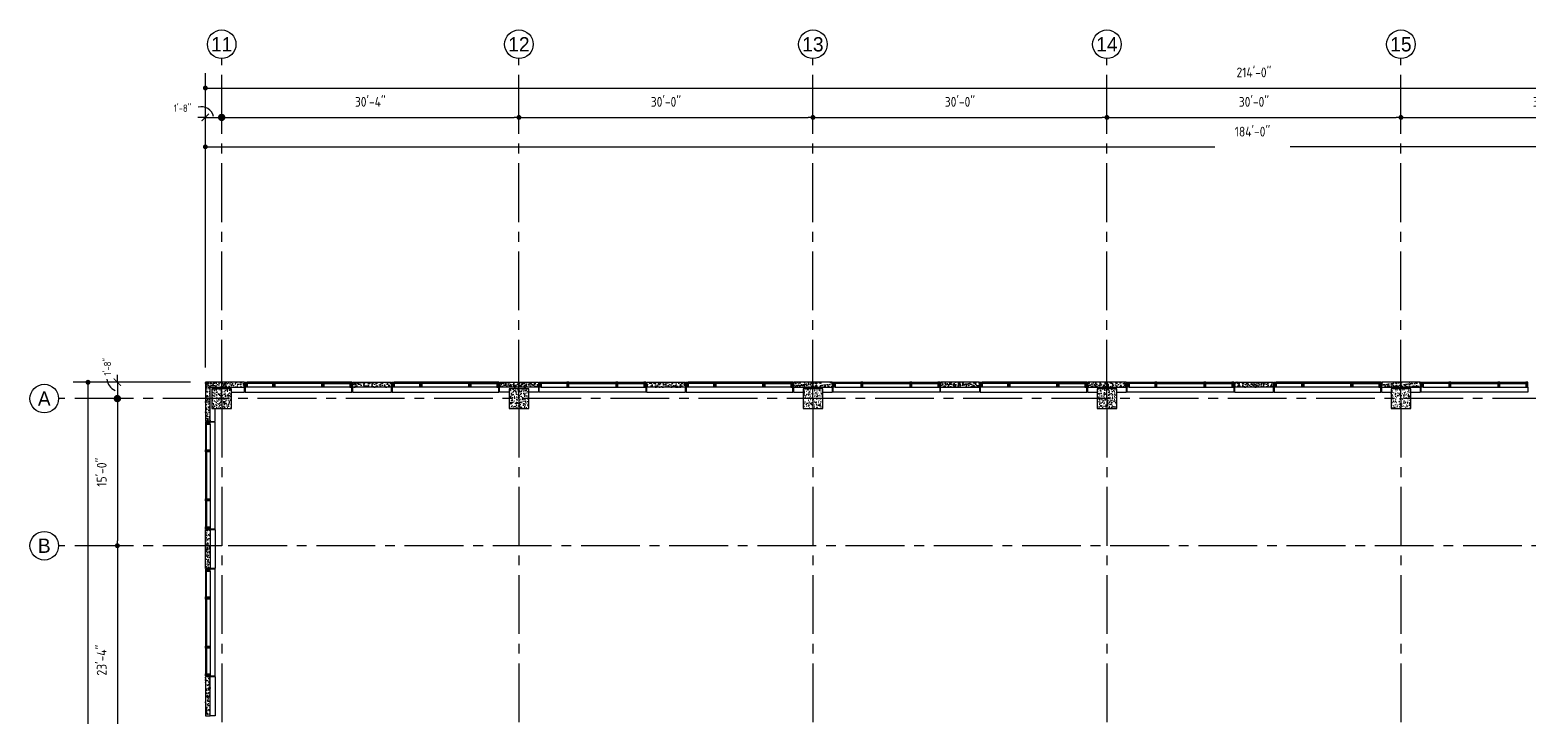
# Model space of a CAD drawing. Header units: inches. Extents: x 2920 to 9107, y 1541 to 7121.
# Drawn here: x 2920 to 4755, y 6282 to 7121 of the extents above; entities that cross this region are included whole.
import ezdxf
from ezdxf.enums import TextEntityAlignment as Align

# ---------------------------------------------------------------- set-up
doc = ezdxf.new("R2010")
doc.units = ezdxf.units.IN
doc.header["$LTSCALE"] = 96
doc.header["$MEASUREMENT"] = 0
doc.header["$PDSIZE"] = 1.5
doc.linetypes.add('CENTER2', pattern=[1.125, 0.75, -0.125, 0.125, -0.125])
doc.layers.get('0').update_dxf_attribs({"color": 60, "linetype": 'CONTINUOUS'})
doc.layers.get('DEFPOINTS').update_dxf_attribs({"linetype": 'CONTINUOUS'})
for name, color, linetype in [('A-SYMB', 4, 'CONTINUOUS'), ('A_0_BLDGRD', 35, 'CENTER2'), ('A_0_CONST', 11, 'CONTINUOUS'), ('A_0_DIMGRD', 9, 'CENTER2'), ('A_0_DIMTXT_MAIN', 4, 'CONTINUOUS'), ('A_1-7_COL', 7, 'CONTINUOUS'), ('A_1-7_COL_H', 6, 'CONTINUOUS'), ('A_1-7_CW_GLASS', 1, 'CONTINUOUS'), ('A_1-7_CW_GYP', 2, 'CONTINUOUS'), ('A_1-7_CW_MULL', 2, 'CONTINUOUS'), ('A_1-7_CW_PC', 2, 'CONTINUOUS'), ('A_1-7_CW_PC_H', 6, 'CONTINUOUS'), ('A_1-7_CW_SILL', 9, 'CONTINUOUS'), ('A_1-8_COL', 7, 'CONTINUOUS'), ('A_1-8_COL_H', 6, 'CONTINUOUS'), ('A_1-8_CW_GLASS', 1, 'CONTINUOUS'), ('A_1-8_CW_GYP', 2, 'CONTINUOUS'), ('A_1-8_CW_MULL', 2, 'CONTINUOUS'), ('A_1-8_CW_PC', 2, 'CONTINUOUS'), ('A_1-8_CW_PC_H', 6, 'CONTINUOUS'), ('A_1-8_CW_SILL', 9, 'CONTINUOUS')]:
    doc.layers.add(name, color=color, linetype=linetype)
doc.styles.add('ARCHITXT', font='architxt.shx')
doc.styles.add('C-GOTHIC', font='GOTHIC.TTF', dxfattribs={"width": 0.9})
doc.dimstyles.new('DOT', dxfattribs={"dimscale": 192, "dimtxt": 0.0625, "dimasz": 0.03125, "dimexe": 0.09375, "dimexo": 0.09375, "dimgap": 0.0625, "dimtad": 1, "dimdec": 4, "dimzin": 3, "dimdsep": 46, "dimlunit": 4, "dimtxsty": 'ARCHITXT', "dimblk1": 'DOT', "dimblk2": 'DOT', "dimsah": 1, "dimcen": 0, "dimdle": 0.125, "dimclrd": 256, "dimclre": 256, "dimclrt": 256, "dimadec": 0, "dimazin": 0, "dimtfac": 1, "dimtdec": 4, "dimtmove": 2, "dimatfit": 3, "dimfxl": 1, "dimtolj": 1, "dimtzin": 3, "dimarcsym": 0})
doc.dimstyles.new('TICKDOT', dxfattribs={"dimscale": 96, "dimtxt": 0.09375, "dimasz": 0.09375, "dimexe": 0.125, "dimexo": 0.0625, "dimgap": 0.0625, "dimtad": 1, "dimdec": 6, "dimzin": 3, "dimdsep": 46, "dimlunit": 4, "dimtxsty": 'ARCHITXT', "dimblk1": 'ARCHTICK', "dimblk2": 'DOT', "dimsah": 1, "dimcen": 0.0625, "dimdle": 0.0625, "dimclrd": 256, "dimclre": 256, "dimclrt": 256, "dimadec": 0, "dimazin": 0, "dimtfac": 1, "dimtdec": 5, "dimtmove": 2, "dimatfit": 3, "dimldrblk": 'ARCHTICK', "dimfxl": 1, "dimfrac": 2, "dimtolj": 1, "dimtzin": 3, "dimarcsym": 0})

# ---------------------------------------------------------------- blocks, each defined once
blk = doc.blocks.new('COL_1-8_24X24')
at = {"layer": 'A_1-8_COL_H'}
h = blk.add_hatch(dxfattribs=at)
h.set_pattern_fill('AR-CONC,_I', color=256, style=2)
h.set_pattern_definition([(50, (-6180, -6718.462), (7.172602, -0.6275213), [0.75, -8.25]), (355, (-6180, -6718.462), (-1.3875133, 7.5219213), [0.6, -6.6]), (100.4514, (-6179.402, -6718.5144), (5.785094, 6.8943954), [0.637402, -7.011421]), (46.1842, (-6180, -6716.462), (10.6724105, -1.65519), [1.125, -12.375]), (96.6356, (-6179.111, -6716.6), (9.346627, 9.741179), [0.956103, -10.51713]), (351.1842, (-6180, -6716.462), (9.34662, 9.741186), [0.9, -9.9]), (21, (-6179, -6716.962), (5.9690705, -4.026189), [0.75, -8.25]), (326, (-6179, -6716.962), (2.4331533, 7.2515005), [0.6, -6.6]), (71.4514, (-6178.5026, -6717.2976), (8.4022263, 3.225305), [0.637402, -7.011421]), (37.5, (-6180, -6718.462), (0.12159855, 3.32893854), [0, -6.52, 0, -6.7, 0, -6.625]), (7.5, (-6180, -6718.462), (2.6306954, 3.9441171), [0, -3.82, 0, -6.37, 0, -2.525]), (327.5, (-6182.23, -6718.462), (5.3382244, -0.2255487), [0, -2.5, 0, -7.8, 0, -10.35]), (317.5, (-6183.23, -6718.462), (5.8318617, 1.0010498), [0, -3.25, 0, -5.18, 0, -7.35])])
h.paths.add_polyline_path([(-12, -12), (12, -12), (12, 12), (-12, 12)])
at = {"layer": 'A_0_CONST'}
blk.add_point((0, 0), dxfattribs=at)
at = {"layer": 'A_1-8_COL'}
blk.add_lwpolyline([(-12, -12), (12, -12), (12, 12), (-12, 12)], close=True, dxfattribs=at)
blk = doc.blocks.new('PRE_1-8_COL1')
at = {"layer": 'A_1-8_CW_PC_H'}
h = blk.add_hatch(dxfattribs=at)
h.set_pattern_fill('AR-CONC', color=256, style=0)
h.set_pattern_definition([(50, (-5100, -6744), (7.172602, -0.6275213), [0.75, -8.25]), (355, (-5100, -6744), (-1.3875133, 7.5219213), [0.6, -6.6]), (100.4514, (-5099.402, -6744.052), (5.785094, 6.8943954), [0.637402, -7.011421]), (46.1842, (-5100, -6742), (10.6724105, -1.65519), [1.125, -12.375]), (96.6356, (-5099.111, -6742.138), (9.346627, 9.741179), [0.956103, -10.51713]), (351.1842, (-5100, -6742), (9.34662, 9.741186), [0.9, -9.9]), (21, (-5099, -6742.5), (5.9690705, -4.026189), [0.75, -8.25]), (326, (-5099, -6742.5), (2.433153, 7.2515005), [0.6, -6.6]), (71.4514, (-5098.5026, -6742.8355), (8.4022263, 3.225305), [0.637402, -7.011421]), (37.5, (-5100, -6744), (0.12159855, 3.3289385), [0, -6.52, 0, -6.7, 0, -6.625]), (7.5, (-5100, -6744), (2.6306954, 3.9441171), [0, -3.82, 0, -6.37, 0, -2.525]), (327.5, (-5102.23, -6744), (5.3382244, -0.2255487), [0, -2.5, 0, -7.8, 0, -10.35]), (317.5, (-5103.23, -6744), (5.8318617, 1.0010498), [0, -3.25, 0, -5.18, 0, -7.35])])
h.paths.add_polyline_path([(-24, -6), (24, -6), (24, 0), (-24, 0)])
at = {"layer": 'A_0_CONST'}
blk.add_line((0, 0), (0, -6), dxfattribs=at)
at = {"layer": 'A_1-8_CW_PC'}
blk.add_lwpolyline([(-24, -6), (24, -6), (24, 0), (-24, 0)], close=True, dxfattribs=at)
blk = doc.blocks.new('MUL_1-8_EX2')
at = {"layer": 'A_0_CONST'}
blk.add_line((0, 0), (0, -6), dxfattribs=at)
at = {"layer": 'A_1-8_CW_MULL'}
blk.add_lwpolyline([(-1.25, -6), (-1.25, 0), (1.25, 0), (1.25, -0.5), (0.5, -0.5), (0.5, -1.5), (1.25, -1.5), (1.25, -6)], close=True, dxfattribs=at)
blk = doc.blocks.new('MUL_1-8_EX1')
at = {"layer": 'A_0_CONST'}
blk.add_line((0, 0), (0, -6), dxfattribs=at)
at = {"layer": 'A_1-8_CW_MULL'}
blk.add_lwpolyline([(0.5, -1.5), (1.25, -1.5), (1.25, -6), (-1.25, -6), (-1.25, -1.5), (-0.5, -1.5), (-0.5, -0.5), (-1.25, -0.5), (-1.25, 0), (1.25, 0), (1.25, -0.5), (0.5, -0.5)], close=True, dxfattribs=at)
blk = doc.blocks.new('PRE_1-7_COL1')
at = {"layer": 'A_1-7_CW_PC_H'}
h = blk.add_hatch(dxfattribs=at)
h.set_pattern_fill('AR-CONC', color=256, style=0)
h.set_pattern_definition([(50, (-5100, -6744), (7.172602, -0.6275213), [0.75, -8.25]), (355, (-5100, -6744), (-1.3875133, 7.5219213), [0.6, -6.6]), (100.4514, (-5099.402, -6744.052), (5.785094, 6.8943954), [0.637402, -7.011421]), (46.1842, (-5100, -6742), (10.6724105, -1.65519), [1.125, -12.375]), (96.6356, (-5099.111, -6742.138), (9.346627, 9.741179), [0.956103, -10.51713]), (351.1842, (-5100, -6742), (9.34662, 9.741186), [0.9, -9.9]), (21, (-5099, -6742.5), (5.9690705, -4.026189), [0.75, -8.25]), (326, (-5099, -6742.5), (2.433153, 7.2515005), [0.6, -6.6]), (71.4514, (-5098.5026, -6742.8355), (8.4022263, 3.225305), [0.637402, -7.011421]), (37.5, (-5100, -6744), (0.12159855, 3.3289385), [0, -6.52, 0, -6.7, 0, -6.625]), (7.5, (-5100, -6744), (2.6306954, 3.9441171), [0, -3.82, 0, -6.37, 0, -2.525]), (327.5, (-5102.23, -6744), (5.3382244, -0.2255487), [0, -2.5, 0, -7.8, 0, -10.35]), (317.5, (-5103.23, -6744), (5.8318617, 1.0010498), [0, -3.25, 0, -5.18, 0, -7.35])])
h.paths.add_polyline_path([(-24, -6), (24, -6), (24, 0), (-24, 0)])
at = {"layer": 'A_0_CONST'}
blk.add_line((0, 0), (0, -6), dxfattribs=at)
at = {"layer": 'A_1-7_CW_PC'}
blk.add_lwpolyline([(-24, -6), (24, -6), (24, 0), (-24, 0)], close=True, dxfattribs=at)
blk = doc.blocks.new('MUL_1-7_EX2')
at = {"layer": 'A_0_CONST'}
blk.add_line((0, 0), (0, -6), dxfattribs=at)
at = {"layer": 'A_1-7_CW_MULL'}
blk.add_lwpolyline([(-1.25, -6), (-1.25, 0), (1.25, 0), (1.25, -0.5), (0.5, -0.5), (0.5, -1.5), (1.25, -1.5), (1.25, -6)], close=True, dxfattribs=at)
blk = doc.blocks.new('MUL_1-7_EX1')
at = {"layer": 'A_0_CONST'}
blk.add_line((0, 0), (0, -6), dxfattribs=at)
at = {"layer": 'A_1-7_CW_MULL'}
blk.add_lwpolyline([(-0.5, -1.5), (-1.25, -1.5), (-1.25, -6), (1.25, -6), (1.25, -1.5), (0.5, -1.5), (0.5, -0.5), (1.25, -0.5), (1.25, 0), (-1.25, 0), (-1.25, -0.5), (-0.5, -0.5)], close=True, dxfattribs=at)
blk = doc.blocks.new('PRE_1-7_COL2')
at = {"layer": 'A_1-7_CW_PC_H'}
h = blk.add_hatch(dxfattribs=at)
h.set_pattern_fill('AR-CONC', color=256, angle=90, style=0)
h.set_pattern_definition([(140, (-4476, -6744), (0.6275213, 7.172602), [0.75, -8.25]), (85, (-4476, -6744), (-7.5219213, -1.3875133), [0.6, -6.6]), (190.4514, (-4475.948, -6743.402), (-6.8943954, 5.785094), [0.637402, -7.011421]), (136.1842, (-4478, -6744), (1.65519, 10.6724105), [1.125, -12.375]), (186.6356, (-4477.862, -6743.111), (-9.741179, 9.346627), [0.956103, -10.51713]), (81.1842, (-4478, -6744), (-9.741186, 9.34662), [0.9, -9.9]), (111, (-4477.5, -6743), (4.026189, 5.9690705), [0.75, -8.25]), (56, (-4477.5, -6743), (-7.2515005, 2.433153), [0.6, -6.6]), (161.4514, (-4477.1645, -6742.5026), (-3.225305, 8.402226), [0.637402, -7.011421]), (127.5, (-4476, -6744), (-3.3289385, 0.12159855), [0, -6.52, 0, -6.7, 0, -6.625]), (97.5, (-4476, -6744), (-3.9441171, 2.6306954), [0, -3.82, 0, -6.37, 0, -2.525]), (57.5, (-4476, -6746.23), (0.2255487, 5.3382244), [0, -2.5, 0, -7.8, 0, -10.35]), (47.5, (-4476, -6747.23), (-1.0010498, 5.8318617), [0, -3.25, 0, -5.18, 0, -7.35])])
h.paths.add_polyline_path([(6, -48), (6, -6), (48, -6), (48, 0), (0, 0), (0, -48)])
at = {"layer": 'A_0_CONST'}
for p, q in [((6, -6), (0, 0)), ((24, 0), (24, -6)), ((0, -24), (6, -24))]:
    blk.add_line(p, q, dxfattribs=at)
at = {"layer": 'A_1-7_CW_PC'}
blk.add_lwpolyline([(6, -48), (6, -6), (48, -6), (48, 0), (0, 0), (0, -48)], close=True, dxfattribs=at)
blk = doc.blocks.new('COL_1-7_24X24')
at = {"layer": 'A_1-7_COL_H'}
h = blk.add_hatch(dxfattribs=at)
h.set_pattern_fill('AR-CONC,_I', color=256, style=2)
h.set_pattern_definition([(130, (6180, -6718.462), (-7.172602, -0.6275213), [0.75, -8.25]), (185, (6180, -6718.462), (1.3875133, 7.5219213), [0.6, -6.6]), (79.5486, (6179.402, -6718.5144), (-5.785094, 6.8943954), [0.637402, -7.011421]), (133.8158, (6180, -6716.462), (-10.6724105, -1.65519), [1.125, -12.375]), (83.3644, (6179.111, -6716.6), (-9.346627, 9.741179), [0.956103, -10.51713]), (188.8158, (6180, -6716.462), (-9.34662, 9.741186), [0.9, -9.9]), (159, (6179, -6716.962), (-5.9690705, -4.026189), [0.75, -8.25]), (214, (6179, -6716.962), (-2.4331533, 7.2515005), [0.6, -6.6]), (108.5486, (6178.5026, -6717.2976), (-8.4022263, 3.225305), [0.637402, -7.011421]), (142.5, (6180, -6718.462), (-0.12159855, 3.32893854), [0, -6.52, 0, -6.7, 0, -6.625]), (172.5, (6180, -6718.462), (-2.6306954, 3.9441171), [0, -3.82, 0, -6.37, 0, -2.525]), (212.5, (6182.23, -6718.462), (-5.3382244, -0.2255487), [0, -2.5, 0, -7.8, 0, -10.35]), (222.5, (6183.23, -6718.462), (-5.8318617, 1.0010498), [0, -3.25, 0, -5.18, 0, -7.35])])
h.paths.add_polyline_path([(12, -12), (-12, -12), (-12, 12), (12, 12)])
at = {"layer": 'A_0_CONST'}
blk.add_point((0, 0), dxfattribs=at)
at = {"layer": 'A_1-7_COL'}
blk.add_lwpolyline([(12, -12), (-12, -12), (-12, 12), (12, 12)], close=True, dxfattribs=at)
blk = doc.blocks.new('Col_No')
at = {"linetype": 'Continuous'}
blk.add_circle((0, 0.125), 0.125, dxfattribs=at)
at = {"color": 4, "style": 'C-GOTHIC'}
blk.add_attdef('GRIDNO', text='', height=0.125, dxfattribs=at).set_placement((0, 0.125), align=Align.MIDDLE_CENTER)
blk = doc.blocks.new('_DOT')
at = {"color": 0, "linetype": 'ByBlock'}
blk.add_line((-0.5, 0), (-1, 0), dxfattribs=at)
at = {"color": 0, "linetype": 'ByBlock', "const_width": 0.5}
blk.add_lwpolyline([(-0.25, 0, 1), (0.25, 0, 1)], format="xyb", close=True, dxfattribs=at)
blk = doc.blocks.new('*D39')
at = {"layer": 'A_0_DIMTXT_MAIN', "lineweight": -2, "transparency": 16777216}
blk.add_line((3027.3, 6664), (3027.3, 6496), dxfattribs=at)
at = {"layer": 'DEFPOINTS', "color": 0, "transparency": 16777216}
for p in [(3027.3, 6670), (3027.3, 6490), (3027.3, 6490)]:
    blk.add_point(p, dxfattribs=at)
at = {"layer": 'A_0_DIMTXT_MAIN', "lineweight": -2, "transparency": 16777216, "xscale": 6, "yscale": 6, "zscale": 6}
for p, rotation in [((3027.3, 6670), 90), ((3027.3, 6490), 270)]:
    blk.add_blockref('_DOT', p, dxfattribs=dict(at, rotation=rotation))
at = {"layer": 'A_0_DIMTXT_MAIN', "transparency": 16777216, "insert": (3008.1, 6580), "char_height": 12, "attachment_point": 5, "rotation": 90, "style": 'ARCHITXT'}
blk.add_mtext('\\A1;15\'-0"', dxfattribs=at)
blk = doc.blocks.new('*D40')
at = {"layer": 'A_0_DIMTXT_MAIN', "lineweight": -2, "transparency": 16777216}
blk.add_line((3027.3, 6484), (3027.3, 6216), dxfattribs=at)
at = {"layer": 'DEFPOINTS', "color": 0, "transparency": 16777216}
for p in [(3027.3, 6490), (3027.3, 6210), (3027.3, 6210)]:
    blk.add_point(p, dxfattribs=at)
at = {"layer": 'A_0_DIMTXT_MAIN', "lineweight": -2, "transparency": 16777216, "xscale": 6, "yscale": 6, "zscale": 6}
for p, rotation in [((3027.3, 6490), 90), ((3027.3, 6210), 270)]:
    blk.add_blockref('_DOT', p, dxfattribs=dict(at, rotation=rotation))
at = {"layer": 'A_0_DIMTXT_MAIN', "transparency": 16777216, "insert": (3008.1, 6350), "char_height": 12, "attachment_point": 5, "rotation": 90, "style": 'ARCHITXT'}
blk.add_mtext('\\A1;23\'-4"', dxfattribs=at)
blk = doc.blocks.new('*D42')
at = {"layer": 'A_0_DIMTXT_MAIN', "lineweight": -2, "transparency": 16777216}
for p, q in [((3117, 6690), (2973.3, 6690)), ((2991.3, 6684), (2991.3, 5316)), ((3117, 5310), (2973.3, 5310))]:
    blk.add_line(p, q, dxfattribs=at)
at = {"layer": 'DEFPOINTS', "color": 0, "transparency": 16777216}
for p in [(3135, 6690), (2991.3, 5310), (3135, 5310)]:
    blk.add_point(p, dxfattribs=at)
at = {"layer": 'A_0_DIMTXT_MAIN', "lineweight": -2, "transparency": 16777216, "xscale": 6, "yscale": 6, "zscale": 6}
for p, rotation in [((2991.3, 6690), 90), ((2991.3, 5310), 270)]:
    blk.add_blockref('_DOT', p, dxfattribs=dict(at, rotation=rotation))
at = {"layer": 'A_0_DIMTXT_MAIN', "transparency": 16777216, "insert": (2972.1, 6000), "char_height": 12, "attachment_point": 5, "rotation": 90, "style": 'ARCHITXT'}
blk.add_mtext('\\A1;115\'-0"', dxfattribs=at)
blk = doc.blocks.new('_ARCHTICK')
at = {"color": 0, "linetype": 'ByBlock', "const_width": 0.15}
blk.add_lwpolyline([(-0.5, -0.5), (0.5, 0.5)], dxfattribs=at)
blk = doc.blocks.new('*D43')
at = {"layer": 'A_0_DIMTXT_MAIN', "lineweight": -2, "transparency": 16777216}
for p, q in [((3135, 7020), (3135, 7026)), ((3155, 7020), (3155, 7026)), ((3135, 7014), (3126, 7014)), ((3135, 7014), (3155, 7014)), ((3164, 7014), (3173, 7014))]:
    blk.add_line(p, q, dxfattribs=at)
at = {"layer": 'DEFPOINTS', "color": 0, "transparency": 16777216}
for p in [(3135, 7014), (3155, 7014), (3155, 7014)]:
    blk.add_point(p, dxfattribs=at)
at = {"layer": 'A_0_DIMTXT_MAIN', "lineweight": -2, "transparency": 16777216, "xscale": 9, "yscale": 9, "zscale": 9}
blk.add_blockref('_ARCHTICK', (3135, 7014), dxfattribs=at)
at = {"layer": 'A_0_DIMTXT_MAIN', "lineweight": -2, "transparency": 16777216, "xscale": 9, "yscale": 9, "zscale": 9, "rotation": 180}
blk.add_blockref('_DOT', (3155, 7014), dxfattribs=at)
at = {"layer": 'A_0_DIMTXT_MAIN', "transparency": 16777216, "insert": (3107, 7025.3), "char_height": 9, "attachment_point": 5, "style": 'ARCHITXT'}
blk.add_mtext('\\A1;1\'-8"', dxfattribs=at)
blk = doc.blocks.new('*D44')
at = {"layer": 'A_0_DIMTXT_MAIN', "lineweight": -2, "transparency": 16777216}
blk.add_line((3885, 7014), (4233, 7014), dxfattribs=at)
at = {"layer": 'DEFPOINTS', "color": 0, "transparency": 16777216}
for p in [(3879, 7014), (4239, 7014), (4239, 7014)]:
    blk.add_point(p, dxfattribs=at)
at = {"layer": 'A_0_DIMTXT_MAIN', "lineweight": -2, "transparency": 16777216, "xscale": 6, "yscale": 6, "zscale": 6, "rotation": 180}
blk.add_blockref('_DOT', (3879, 7014), dxfattribs=at)
at = {"layer": 'A_0_DIMTXT_MAIN', "lineweight": -2, "transparency": 16777216, "xscale": 6, "yscale": 6, "zscale": 6}
blk.add_blockref('_DOT', (4239, 7014), dxfattribs=at)
at = {"layer": 'A_0_DIMTXT_MAIN', "transparency": 16777216, "insert": (4059, 7033.1), "char_height": 12, "attachment_point": 5, "style": 'ARCHITXT'}
blk.add_mtext('\\A1;30\'-0"', dxfattribs=at)
blk = doc.blocks.new('*D45')
at = {"layer": 'A_0_DIMTXT_MAIN', "lineweight": -2, "transparency": 16777216}
blk.add_line((3525, 7014), (3873, 7014), dxfattribs=at)
at = {"layer": 'DEFPOINTS', "color": 0, "transparency": 16777216}
for p in [(3519, 7014), (3879, 7014), (3879, 7014)]:
    blk.add_point(p, dxfattribs=at)
at = {"layer": 'A_0_DIMTXT_MAIN', "lineweight": -2, "transparency": 16777216, "xscale": 6, "yscale": 6, "zscale": 6, "rotation": 180}
blk.add_blockref('_DOT', (3519, 7014), dxfattribs=at)
at = {"layer": 'A_0_DIMTXT_MAIN', "lineweight": -2, "transparency": 16777216, "xscale": 6, "yscale": 6, "zscale": 6}
blk.add_blockref('_DOT', (3879, 7014), dxfattribs=at)
at = {"layer": 'A_0_DIMTXT_MAIN', "transparency": 16777216, "insert": (3699, 7033.1), "char_height": 12, "attachment_point": 5, "style": 'ARCHITXT'}
blk.add_mtext('\\A1;30\'-0"', dxfattribs=at)
blk = doc.blocks.new('*D46')
at = {"layer": 'A_0_DIMTXT_MAIN', "lineweight": -2, "transparency": 16777216}
blk.add_line((4605, 7014), (4953, 7014), dxfattribs=at)
at = {"layer": 'DEFPOINTS', "color": 0, "transparency": 16777216}
for p in [(4599, 7014), (4959, 7014), (4959, 7014)]:
    blk.add_point(p, dxfattribs=at)
at = {"layer": 'A_0_DIMTXT_MAIN', "lineweight": -2, "transparency": 16777216, "xscale": 6, "yscale": 6, "zscale": 6, "rotation": 180}
blk.add_blockref('_DOT', (4599, 7014), dxfattribs=at)
at = {"layer": 'A_0_DIMTXT_MAIN', "lineweight": -2, "transparency": 16777216, "xscale": 6, "yscale": 6, "zscale": 6}
blk.add_blockref('_DOT', (4959, 7014), dxfattribs=at)
at = {"layer": 'A_0_DIMTXT_MAIN', "transparency": 16777216, "insert": (4779, 7033.1), "char_height": 12, "attachment_point": 5, "style": 'ARCHITXT'}
blk.add_mtext('\\A1;30\'-0"', dxfattribs=at)
blk = doc.blocks.new('*D51')
at = {"layer": 'A_0_DIMTXT_MAIN', "lineweight": -2, "transparency": 16777216}
blk.add_line((4245, 7014), (4593, 7014), dxfattribs=at)
at = {"layer": 'DEFPOINTS', "color": 0, "transparency": 16777216}
for p in [(4239, 7014), (4599, 7014), (4599, 7014)]:
    blk.add_point(p, dxfattribs=at)
at = {"layer": 'A_0_DIMTXT_MAIN', "lineweight": -2, "transparency": 16777216, "xscale": 6, "yscale": 6, "zscale": 6, "rotation": 180}
blk.add_blockref('_DOT', (4239, 7014), dxfattribs=at)
at = {"layer": 'A_0_DIMTXT_MAIN', "lineweight": -2, "transparency": 16777216, "xscale": 6, "yscale": 6, "zscale": 6}
blk.add_blockref('_DOT', (4599, 7014), dxfattribs=at)
at = {"layer": 'A_0_DIMTXT_MAIN', "transparency": 16777216, "insert": (4419, 7033.1), "char_height": 12, "attachment_point": 5, "style": 'ARCHITXT'}
blk.add_mtext('\\A1;30\'-0"', dxfattribs=at)
blk = doc.blocks.new('*D52')
at = {"layer": 'A_0_DIMTXT_MAIN', "lineweight": -2, "transparency": 16777216}
blk.add_line((3161, 7014), (3513, 7014), dxfattribs=at)
at = {"layer": 'DEFPOINTS', "color": 0, "transparency": 16777216}
for p in [(3155, 7014), (3519, 7014), (3519, 7014)]:
    blk.add_point(p, dxfattribs=at)
at = {"layer": 'A_0_DIMTXT_MAIN', "lineweight": -2, "transparency": 16777216, "xscale": 6, "yscale": 6, "zscale": 6, "rotation": 180}
blk.add_blockref('_DOT', (3155, 7014), dxfattribs=at)
at = {"layer": 'A_0_DIMTXT_MAIN', "lineweight": -2, "transparency": 16777216, "xscale": 6, "yscale": 6, "zscale": 6}
blk.add_blockref('_DOT', (3519, 7014), dxfattribs=at)
at = {"layer": 'A_0_DIMTXT_MAIN', "transparency": 16777216, "insert": (3337, 7033.1), "char_height": 12, "attachment_point": 5, "style": 'ARCHITXT'}
blk.add_mtext('\\A1;30\'-4"', dxfattribs=at)
blk = doc.blocks.new('*D53')
at = {"layer": 'A_0_DIMTXT_MAIN', "lineweight": -2, "transparency": 16777216}
for p, q in [((5343, 6708), (5343, 6996)), ((3141, 6978), (4371.2, 6978)), ((5337, 6978), (4463.2, 6978))]:
    blk.add_line(p, q, dxfattribs=at)
at = {"layer": 'DEFPOINTS', "color": 0, "transparency": 16777216}
for p in [(3135, 6978), (5343, 6978), (5343, 6690)]:
    blk.add_point(p, dxfattribs=at)
at = {"layer": 'A_0_DIMTXT_MAIN', "lineweight": -2, "transparency": 16777216, "xscale": 6, "yscale": 6, "zscale": 6, "rotation": 180}
blk.add_blockref('_DOT', (3135, 6978), dxfattribs=at)
at = {"layer": 'A_0_DIMTXT_MAIN', "lineweight": -2, "transparency": 16777216, "xscale": 6, "yscale": 6, "zscale": 6}
blk.add_blockref('_DOT', (5343, 6978), dxfattribs=at)
at = {"layer": 'A_0_DIMTXT_MAIN', "transparency": 16777216, "insert": (4417.2, 6996.6), "char_height": 12, "attachment_point": 5, "style": 'ARCHITXT'}
blk.add_mtext('\\A1;184\'-0"', dxfattribs=at)
blk = doc.blocks.new('*D57')
at = {"layer": 'A_0_DIMTXT_MAIN', "lineweight": -2, "transparency": 16777216}
for p, q in [((3135, 6708), (3135, 7068)), ((5703, 6348), (5703, 7068)), ((3141, 7050), (5697, 7050))]:
    blk.add_line(p, q, dxfattribs=at)
at = {"layer": 'DEFPOINTS', "color": 0, "transparency": 16777216}
for p in [(5703, 7050), (3135, 6690), (5703, 6330)]:
    blk.add_point(p, dxfattribs=at)
at = {"layer": 'A_0_DIMTXT_MAIN', "lineweight": -2, "transparency": 16777216, "xscale": 6, "yscale": 6, "zscale": 6, "rotation": 180}
blk.add_blockref('_DOT', (3135, 7050), dxfattribs=at)
at = {"layer": 'A_0_DIMTXT_MAIN', "lineweight": -2, "transparency": 16777216, "xscale": 6, "yscale": 6, "zscale": 6}
blk.add_blockref('_DOT', (5703, 7050), dxfattribs=at)
at = {"layer": 'A_0_DIMTXT_MAIN', "transparency": 16777216, "insert": (4419, 7069.1), "char_height": 12, "attachment_point": 5, "style": 'ARCHITXT'}
blk.add_mtext('\\A1;214\'-0"', dxfattribs=at)
blk = doc.blocks.new('*D58')
at = {"layer": 'A_0_DIMTXT_MAIN', "lineweight": -2, "transparency": 16777216}
for p, q in [((3027.3, 6690), (3027.3, 6699)), ((3021.3, 6690), (3015.3, 6690)), ((3027.3, 6690), (3027.3, 6670)), ((3021.3, 6670), (3015.3, 6670)), ((3027.3, 6661), (3027.3, 6652))]:
    blk.add_line(p, q, dxfattribs=at)
at = {"layer": 'DEFPOINTS', "color": 0, "transparency": 16777216}
for p in [(3027.3, 6690), (3027.3, 6670), (3027.3, 6670)]:
    blk.add_point(p, dxfattribs=at)
at = {"layer": 'A_0_DIMTXT_MAIN', "lineweight": -2, "transparency": 16777216, "xscale": 9, "yscale": 9, "zscale": 9}
for name, p, rotation in [('_ARCHTICK', (3027.3, 6690), 270), ('_DOT', (3027.3, 6670), 90)]:
    blk.add_blockref(name, p, dxfattribs=dict(at, rotation=rotation))
at = {"layer": 'A_0_DIMTXT_MAIN', "transparency": 16777216, "insert": (3015.2, 6708.9), "char_height": 9, "attachment_point": 5, "rotation": 90, "style": 'ARCHITXT'}
blk.add_mtext('\\A1;1\'-8"', dxfattribs=at)

msp = doc.modelspace()

# ---------------------------------------------------------------- linework, layer by layer
at = {"layer": 'A_0_BLDGRD'}
for p, q in [((5323, 6670), (3155, 6670)), ((3155, 6670), (3155, 5330)), ((3519, 6670), (3519, 5330)), ((3879, 6670), (3879, 5330)), ((3879.0120147, 6670), (3879.0120147, 5330)), ((4239, 6670), (4239, 5330)), ((4599, 6670), (4599, 5330)), ((5503, 6490), (3155, 6490))]:
    msp.add_line(p, q, dxfattribs=at)
at = {"layer": 'A_0_DIMGRD'}
for p, q in [((3155, 6670), (3155, 7086)), ((3519, 6670), (3519, 7086)), ((3879, 6670), (3879, 7086)), ((4239, 6670), (4239, 7086)), ((4599, 6670), (4599, 7086)), ((3155, 6670), (2955.254168, 6670)), ((3155, 6490), (2955.254168, 6490))]:
    msp.add_line(p, q, dxfattribs=at)
at = {"layer": 'A_0_DIMTXT_MAIN'}
for centre, radius, start, end in [((3130.3472662, 7011.7260032), 15.1882271, 13.6587922818, 105.0474863029), ((3031.0332809, 6695.3728985), 16.6951977, 185.1375171778, 247.0429699648)]:
    msp.add_arc(centre, radius, start, end, dxfattribs=at)
at = {"layer": 'A_1-7_CW_GLASS'}
for p, q in [((3186.25, 6689.5), (3217.75, 6689.5)), ((3217.75, 6688.5), (3186.25, 6688.5)), ((3277.75, 6689.5), (3220.25, 6689.5)), ((3277.75, 6688.5), (3220.25, 6688.5)), ((3311.75, 6689.5), (3280.25, 6689.5)), ((3280.25, 6688.5), (3311.75, 6688.5)), ((3366.25, 6689.5), (3397.75, 6689.5)), ((3397.75, 6688.5), (3366.25, 6688.5)), ((3457.75, 6689.5), (3400.25, 6689.5)), ((3457.75, 6688.5), (3400.25, 6688.5)), ((3491.75, 6689.5), (3460.25, 6689.5)), ((3460.25, 6688.5), (3491.75, 6688.5)), ((3135.5, 6638.75), (3135.5, 6607.25)), ((3136.5, 6607.25), (3136.5, 6638.75)), ((3135.5, 6604.75), (3135.5, 6547.25)), ((3136.5, 6604.75), (3136.5, 6547.25)), ((3135.5, 6513.25), (3135.5, 6544.75)), ((3136.5, 6544.75), (3136.5, 6513.25))]:
    msp.add_line(p, q, dxfattribs=at)
at = {"layer": 'A_1-7_CW_GYP'}
for points in [[(3167, 6678), (3183, 6678), (3183, 6684)], [(3315, 6684), (3315, 6678), (3363, 6678), (3363, 6684)], [(3507, 6678), (3495, 6678), (3495, 6684)], [(3543, 6684), (3543, 6678), (3531, 6678)], [(3141, 6642), (3147, 6642), (3147, 6658)], [(3141, 6510), (3147, 6510), (3147, 6462), (3141, 6462)]]:
    msp.add_lwpolyline(points, dxfattribs=at)
at = {"layer": 'A_1-7_CW_SILL'}
for p, q in [((3311.75, 6690), (3186.25, 6690)), ((3311.75, 6684), (3186.25, 6684)), ((3491.75, 6690), (3366.25, 6690)), ((3491.75, 6684), (3366.25, 6684)), ((3135, 6638.75), (3135, 6513.25)), ((3141, 6638.75), (3141, 6513.25))]:
    msp.add_line(p, q, dxfattribs=at)
for points in [[(3183.75, 6684), (3183.75, 6678), (3314.25, 6678), (3314.25, 6684)], [(3363.75, 6684), (3363.75, 6678), (3494.25, 6678), (3494.25, 6684)], [(3141, 6510.75), (3147, 6510.75), (3147, 6641.25), (3141, 6641.25)]]:
    msp.add_lwpolyline(points, dxfattribs=at)
at = {"layer": 'A_1-8_CW_GLASS'}
for p, q in [((3546.25, 6689.5), (3577.75, 6689.5)), ((3577.75, 6688.5), (3546.25, 6688.5)), ((3580.25, 6689.5), (3637.75, 6689.5)), ((3580.25, 6688.5), (3637.75, 6688.5)), ((3671.75, 6689.5), (3640.25, 6689.5)), ((3640.25, 6688.5), (3671.75, 6688.5)), ((3726.25, 6689.5), (3757.75, 6689.5)), ((3757.75, 6688.5), (3726.25, 6688.5)), ((3817.75, 6689.5), (3760.25, 6689.5)), ((3817.75, 6688.5), (3760.25, 6688.5)), ((3851.75, 6689.5), (3820.25, 6689.5)), ((3820.25, 6688.5), (3851.75, 6688.5)), ((3906.25, 6689.5), (3937.75, 6689.5)), ((3937.75, 6688.5), (3906.25, 6688.5)), ((3940.25, 6689.5), (3997.75, 6689.5)), ((3940.25, 6688.5), (3997.75, 6688.5)), ((4031.75, 6689.5), (4000.25, 6689.5)), ((4000.25, 6688.5), (4031.75, 6688.5)), ((4086.25, 6689.5), (4117.75, 6689.5)), ((4117.75, 6688.5), (4086.25, 6688.5)), ((4177.75, 6689.5), (4120.25, 6689.5)), ((4177.75, 6688.5), (4120.25, 6688.5)), ((4211.75, 6689.5), (4180.25, 6689.5)), ((4180.25, 6688.5), (4211.75, 6688.5)), ((4266.25, 6689.5), (4297.75, 6689.5)), ((4297.75, 6688.5), (4266.25, 6688.5)), ((4300.25, 6689.5), (4357.75, 6689.5)), ((4300.25, 6688.5), (4357.75, 6688.5)), ((4391.75, 6689.5), (4360.25, 6689.5)), ((4360.25, 6688.5), (4391.75, 6688.5)), ((4446.25, 6689.5), (4477.75, 6689.5)), ((4477.75, 6688.5), (4446.25, 6688.5)), ((4537.75, 6689.5), (4480.25, 6689.5)), ((4537.75, 6688.5), (4480.25, 6688.5)), ((4571.75, 6689.5), (4540.25, 6689.5)), ((4540.25, 6688.5), (4571.75, 6688.5)), ((4626.25, 6689.5), (4657.75, 6689.5)), ((4657.75, 6688.5), (4626.25, 6688.5)), ((4660.25, 6689.5), (4717.75, 6689.5)), ((4660.25, 6688.5), (4717.75, 6688.5)), ((4751.75, 6689.5), (4720.25, 6689.5)), ((4720.25, 6688.5), (4751.75, 6688.5)), ((3135.5, 6458.75), (3135.5, 6427.25)), ((3136.5, 6427.25), (3136.5, 6458.75)), ((3135.5, 6424.75), (3135.5, 6367.25)), ((3136.5, 6424.75), (3136.5, 6367.25)), ((3135.5, 6333.25), (3135.5, 6364.75)), ((3136.5, 6364.75), (3136.5, 6333.25))]:
    msp.add_line(p, q, dxfattribs=at)
at = {"layer": 'A_1-8_CW_GYP'}
for points in [[(3675, 6684), (3675, 6678), (3723, 6678), (3723, 6684)], [(3855, 6684), (3855, 6678), (3867, 6678)], [(3891, 6678), (3903, 6678), (3903, 6684)], [(4083, 6684), (4083, 6678), (4035, 6678), (4035, 6684)], [(4215, 6684), (4215, 6678), (4227, 6678)], [(4251, 6678), (4263, 6678), (4263, 6684)], [(4395, 6684), (4395, 6678), (4443, 6678), (4443, 6684)], [(4575, 6684), (4575, 6678), (4587, 6678)], [(4611, 6678), (4623, 6678), (4623, 6684)], [(3141, 6330), (3147, 6330), (3147, 6282), (3141, 6282)]]:
    msp.add_lwpolyline(points, dxfattribs=at)
at = {"layer": 'A_1-8_CW_SILL'}
for p, q in [((3546.25, 6690), (3671.75, 6690)), ((3546.25, 6684), (3671.75, 6684)), ((3851.75, 6690), (3726.25, 6690)), ((3851.75, 6684), (3726.25, 6684)), ((3906.25, 6690), (4031.75, 6690)), ((3906.25, 6684), (4031.75, 6684)), ((4211.75, 6690), (4086.25, 6690)), ((4211.75, 6684), (4086.25, 6684)), ((4266.25, 6690), (4391.75, 6690)), ((4266.25, 6684), (4391.75, 6684)), ((4571.75, 6690), (4446.25, 6690)), ((4571.75, 6684), (4446.25, 6684)), ((4626.25, 6690), (4751.75, 6690)), ((4626.25, 6684), (4751.75, 6684)), ((3135, 6458.75), (3135, 6333.25)), ((3141, 6458.75), (3141, 6333.25))]:
    msp.add_line(p, q, dxfattribs=at)
for points in [[(3674.25, 6684), (3674.25, 6678), (3543.75, 6678), (3543.75, 6684)], [(3723.75, 6684), (3723.75, 6678), (3854.25, 6678), (3854.25, 6684)], [(4034.25, 6684), (4034.25, 6678), (3903.75, 6678), (3903.75, 6684)], [(4083.75, 6684), (4083.75, 6678), (4214.25, 6678), (4214.25, 6684)], [(4394.25, 6684), (4394.25, 6678), (4263.75, 6678), (4263.75, 6684)], [(4443.75, 6684), (4443.75, 6678), (4574.25, 6678), (4574.25, 6684)], [(4754.25, 6684), (4754.25, 6678), (4623.75, 6678), (4623.75, 6684)], [(3141, 6330.75), (3147, 6330.75), (3147, 6461.25), (3141, 6461.25)]]:
    msp.add_lwpolyline(points, dxfattribs=at)

# ---------------------------------------------------------------- block references
for name, p in [('PRE_1-7_COL2', (3135, 6690)), ('MUL_1-7_EX2', (3185, 6690)), ('MUL_1-7_EX2', (3365, 6690)), ('COL_1-8_24X24', (3519, 6670)), ('MUL_1-8_EX2', (3545, 6690)), ('MUL_1-8_EX2', (3725, 6690)), ('MUL_1-8_EX1', (3759, 6690)), ('MUL_1-8_EX1', (3819, 6690)), ('PRE_1-8_COL1', (3879, 6690)), ('COL_1-8_24X24', (3879, 6670)), ('MUL_1-8_EX2', (3905, 6690)), ('PRE_1-8_COL1', (4059, 6690)), ('MUL_1-8_EX2', (4085, 6690)), ('MUL_1-8_EX1', (4119, 6690)), ('MUL_1-8_EX1', (4179, 6690)), ('PRE_1-8_COL1', (4239, 6690)), ('COL_1-8_24X24', (4239, 6670)), ('MUL_1-8_EX2', (4265, 6690)), ('MUL_1-8_EX2', (4445, 6690)), ('MUL_1-8_EX1', (4479, 6690)), ('MUL_1-8_EX1', (4539, 6690)), ('PRE_1-8_COL1', (4599, 6690)), ('COL_1-8_24X24', (4599, 6670)), ('MUL_1-8_EX2', (4625, 6690))]:
    msp.add_blockref(name, p)
at = {"xscale": -1}
for name, p in [('COL_1-7_24X24', (3155, 6670)), ('MUL_1-7_EX1', (3219, 6690)), ('MUL_1-7_EX1', (3279, 6690)), ('MUL_1-7_EX2', (3313, 6690)), ('PRE_1-7_COL1', (3339, 6690)), ('MUL_1-7_EX1', (3399, 6690)), ('MUL_1-7_EX1', (3459, 6690)), ('MUL_1-7_EX2', (3493, 6690)), ('PRE_1-7_COL1', (3519, 6690)), ('MUL_1-8_EX1', (3579, 6690)), ('MUL_1-8_EX1', (3639, 6690)), ('MUL_1-8_EX2', (3673, 6690)), ('PRE_1-8_COL1', (3699, 6690)), ('MUL_1-8_EX2', (3853, 6690)), ('MUL_1-8_EX1', (3939, 6690)), ('MUL_1-8_EX1', (3999, 6690)), ('MUL_1-8_EX2', (4033, 6690)), ('MUL_1-8_EX2', (4213, 6690)), ('MUL_1-8_EX1', (4299, 6690)), ('MUL_1-8_EX1', (4359, 6690)), ('MUL_1-8_EX2', (4393, 6690)), ('PRE_1-8_COL1', (4419, 6690)), ('MUL_1-8_EX2', (4573, 6690)), ('MUL_1-8_EX1', (4659, 6690)), ('MUL_1-8_EX1', (4719, 6690)), ('MUL_1-8_EX2', (4753, 6690))]:
    msp.add_blockref(name, p, dxfattribs=at)
at = {"xscale": -1, "rotation": 90}
for name, p in [('MUL_1-7_EX2', (3135, 6640)), ('MUL_1-7_EX1', (3135, 6606)), ('MUL_1-7_EX1', (3135, 6546)), ('PRE_1-7_COL1', (3135, 6486)), ('MUL_1-8_EX2', (3135, 6460))]:
    msp.add_blockref(name, p, dxfattribs=at)
at = {"rotation": 89.99999999999999}
for name, p in [('MUL_1-7_EX2', (3135, 6512)), ('MUL_1-8_EX1', (3135, 6426)), ('MUL_1-8_EX1', (3135, 6366)), ('MUL_1-8_EX2', (3135, 6332)), ('PRE_1-8_COL1', (3135, 6306))]:
    msp.add_blockref(name, p, dxfattribs=at)
at = {"layer": 'A-SYMB', "xscale": 140, "yscale": 140, "zscale": 140}
for p, values in [((3155, 7086), {'GRIDNO': '11'}), ((3519, 7086), {'GRIDNO': '12'}), ((3879, 7086), {'GRIDNO': '13'}), ((4239, 7086), {'GRIDNO': '14'}), ((4599, 7086), {'GRIDNO': '15'}), ((2937.754168, 6652.5), {'GRIDNO': 'A'}), ((2937.754168, 6472.5), {'GRIDNO': 'B'})]:
    msp.add_blockref('Col_No', p, dxfattribs=at).add_auto_attribs(values)

# ---------------------------------------------------------------- dimensions: what is measured, and where the dimension line sits
at = {"layer": 'A_0_DIMTXT_MAIN'}
for base, p1, p2, override, picture, middle in [((5703, 7050), (3135, 6690), (5703, 6330), {"dimse1": 0}, '*D57', (4419, 7069.1428571)), ((3519, 7014), (3155, 7014), (3519, 7014), {"dimse1": 1}, '*D52', (3337, 7033.1428571)), ((3879, 7014), (3519, 7014), (3879, 7014), {"dimse1": 1}, '*D45', (3699, 7033.1428571)), ((4239, 7014), (3879, 7014), (4239, 7014), {"dimse1": 1}, '*D44', (4059, 7033.1428571)), ((4599, 7014), (4239, 7014), (4599, 7014), {"dimse1": 1}, '*D51', (4419, 7033.1428571)), ((4959, 7014), (4599, 7014), (4959, 7014), {"dimse1": 1}, '*D46', (4779, 7033.1428571))]:
    dim = msp.add_linear_dim(base=base, p1=p1, p2=p2, angle=180, dimstyle='DOT', override=override, dxfattribs=at)
    dim.commit()
    dim.dimension.update_dxf_attribs({"geometry": picture, "text_midpoint": middle})
for base, p1, p2, angle, picture, middle in [((3155, 7014), (3135, 7014), (3155, 7014), 180, '*D43', (3106.9512705, 7025.3349711)), ((3027.254168, 6670), (3027.254168, 6690), (3027.254168, 6670), 270, '*D58', (3015.1896968, 6708.8769278))]:
    dim = msp.add_linear_dim(base=base, p1=p1, p2=p2, angle=angle, dimstyle='TICKDOT', dxfattribs=at)
    dim.commit()
    dim.dimension.update_dxf_attribs({"geometry": picture, "text_midpoint": middle, "dimtype": 160})
dim = msp.add_linear_dim(base=(5343, 6978), p1=(3135, 6978), p2=(5343, 6690), angle=180, dimstyle='DOT', override={"dimse1": 1}, dxfattribs=at)
dim.commit()
dim.dimension.update_dxf_attribs({"geometry": '*D53', "text_midpoint": (4417.2499229, 6996.6382886), "dimtype": 160})
for base, p1, p2, picture, middle in [((2991.254168, 5310), (3135, 6690), (3135, 5310), '*D42', (2972.1113108, 6000)), ((3027.254168, 6490), (3027.254168, 6670), (3027.254168, 6490), '*D39', (3008.1113108, 6580)), ((3027.254168, 6210), (3027.254168, 6490), (3027.254168, 6210), '*D40', (3008.1113108, 6350))]:
    dim = msp.add_linear_dim(base=base, p1=p1, p2=p2, angle=90, dimstyle='DOT', dxfattribs=at)
    dim.commit()
    dim.dimension.update_dxf_attribs({"geometry": picture, "text_midpoint": middle})

doc.saveas('drawing.dxf')
